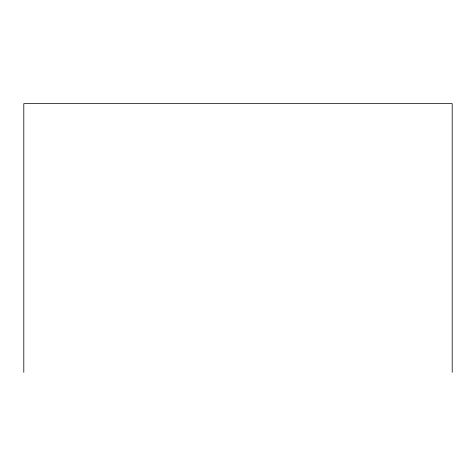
<?xml version="1.0" encoding="UTF-8"?>
<svg xmlns="http://www.w3.org/2000/svg" width="476" height="476" viewBox="0 0 476 476"><rect width="100%" height="100%" fill="white"/><g stroke="black" fill="none" stroke-linecap="round" stroke-linejoin="round"><path stroke-width="0.71" d="M452.2 372.363L452.2 103.637L23.8 103.637L23.8 372.363"/></g></svg>
